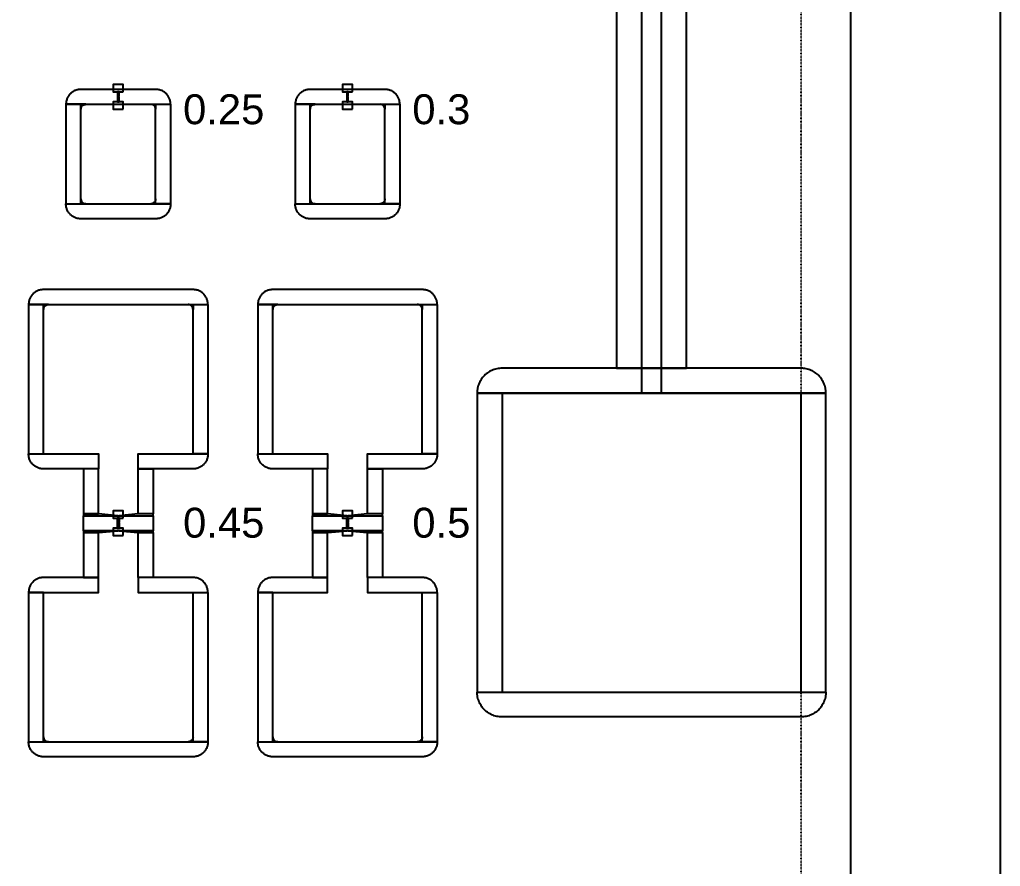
# Model space of a CAD drawing. Extents: x 100 to 6900, y 100 to 6900.
# Drawn here: x 4932 to 6900, y 1800 to 3500 of the extents above; entities that cross this region are included whole.
import ezdxf

# ---------------------------------------------------------------- set-up
doc = ezdxf.new("R2010")
doc.units = 0
doc.linetypes.add('DOT', pattern=[0.2, 0, -0.2])
doc.layers.get('0').update_dxf_attribs({"linetype": 'CONTINUOUS'})
for name, color, linetype in [('BASEMETAL', 4, 'CONTINUOUS'), ('DICEGRID', 3, 'CONTINUOUS'), ('FRAME', 8, 'CONTINUOUS'), ('JUNCTION', 1, 'CONTINUOUS'), ('MARKERS', 2, 'CONTINUOUS'), ('SECONDLAYER', 6, 'CONTINUOUS'), ('UNDERCUT', 2, 'CONTINUOUS')]:
    doc.layers.add(name, color=color, linetype=linetype)
doc.styles.get("Standard").update_dxf_attribs({"font": 'arial.ttf'})

# ---------------------------------------------------------------- blocks, each defined once
blk = doc.blocks.new('CHIP_JARRAY')
for points in [[(6170, 2700), (6170, 4100), (6030, 4100), (6030, 2700)], [(5030, 3230), (5135, 3230), (5135, 3230), (5135, 3231.6), (5134.8, 3233.1), (5134.6, 3234.7), (5134.3, 3236.2), (5134, 3237.8), (5133.5, 3239.3), (5133, 3240.8), (5132.4, 3242.2), (5131.7, 3243.6), (5131, 3245), (5130.2, 3246.3), (5129.3, 3247.6), (5128.3, 3248.9), (5127.3, 3250.1), (5126.2, 3251.2), (5125.1, 3252.3), (5123.9, 3253.3), (5122.6, 3254.3), (5121.3, 3255.2), (5120, 3256), (5118.6, 3256.7), (5117.2, 3257.4), (5115.8, 3258), (5114.3, 3258.5), (5112.8, 3259), (5111.2, 3259.3), (5109.7, 3259.6), (5108.1, 3259.8), (5106.6, 3260), (5105, 3260), (4955, 3260), (4953.4, 3260), (4951.9, 3259.8), (4950.3, 3259.6), (4948.8, 3259.3), (4947.2, 3259), (4945.7, 3258.5), (4944.2, 3258), (4942.8, 3257.4), (4941.4, 3256.7), (4940, 3256), (4938.7, 3255.2), (4937.4, 3254.3), (4936.1, 3253.3), (4934.9, 3252.3), (4933.8, 3251.2), (4932.7, 3250.1), (4931.7, 3248.9), (4930.7, 3247.6), (4929.8, 3246.3), (4929, 3245), (4928.3, 3243.6), (4927.6, 3242.2), (4927, 3240.8), (4926.5, 3239.3), (4926, 3237.8), (4925.7, 3236.2), (4925.4, 3234.7), (4925.2, 3233.1), (4925, 3231.6), (4925, 3230), (4925, 3230)], [(5490, 3230), (5595, 3230), (5595, 3230), (5595, 3231.6), (5594.8, 3233.1), (5594.6, 3234.7), (5594.3, 3236.2), (5594, 3237.8), (5593.5, 3239.3), (5593, 3240.8), (5592.4, 3242.2), (5591.7, 3243.6), (5591, 3245), (5590.2, 3246.3), (5589.3, 3247.6), (5588.3, 3248.9), (5587.3, 3250.1), (5586.2, 3251.2), (5585.1, 3252.3), (5583.9, 3253.3), (5582.6, 3254.3), (5581.3, 3255.2), (5580, 3256), (5578.6, 3256.7), (5577.2, 3257.4), (5575.8, 3258), (5574.3, 3258.5), (5572.8, 3259), (5571.2, 3259.3), (5569.7, 3259.6), (5568.1, 3259.8), (5566.6, 3260), (5565, 3260), (5415, 3260), (5413.4, 3260), (5411.9, 3259.8), (5410.3, 3259.6), (5408.8, 3259.3), (5407.2, 3259), (5405.7, 3258.5), (5404.2, 3258), (5402.8, 3257.4), (5401.4, 3256.7), (5400, 3256), (5398.7, 3255.2), (5397.4, 3254.3), (5396.1, 3253.3), (5394.9, 3252.3), (5393.8, 3251.2), (5392.7, 3250.1), (5391.7, 3248.9), (5390.7, 3247.6), (5389.8, 3246.3), (5389, 3245), (5388.3, 3243.6), (5387.6, 3242.2), (5387, 3240.8), (5386.5, 3239.3), (5386, 3237.8), (5385.7, 3236.2), (5385.4, 3234.7), (5385.2, 3233.1), (5385, 3231.6), (5385, 3230), (5385, 3230)], [(4955, 3030), (4955, 3230), (4925, 3230), (4925, 3030)], [(4955, 3230), (4955, 3220), (4955.1, 3221), (4955.2, 3222.1), (4955.5, 3223.1), (4955.9, 3224.1), (4956.3, 3225), (4956.9, 3225.9), (4957.6, 3226.7), (4958.3, 3227.4), (4959.1, 3228.1), (4960, 3228.7), (4960.9, 3229.1), (4961.9, 3229.5), (4962.9, 3229.8), (4964, 3229.9), (4965, 3230)], [(5105, 3230), (5105, 3220), (5104.9, 3221), (5104.8, 3222.1), (5104.5, 3223.1), (5104.1, 3224.1), (5103.7, 3225), (5103.1, 3225.9), (5102.4, 3226.7), (5101.7, 3227.4), (5100.9, 3228.1), (5100, 3228.7), (5099.1, 3229.1), (5098.1, 3229.5), (5097.1, 3229.8), (5096, 3229.9), (5095, 3230)], [(5105, 3030), (5105, 3230), (5135, 3230), (5135, 3030)], [(5415, 3030), (5415, 3230), (5385, 3230), (5385, 3030)], [(5415, 3230), (5415, 3220), (5415.1, 3221), (5415.2, 3222.1), (5415.5, 3223.1), (5415.9, 3224.1), (5416.3, 3225), (5416.9, 3225.9), (5417.6, 3226.7), (5418.3, 3227.4), (5419.1, 3228.1), (5420, 3228.7), (5420.9, 3229.1), (5421.9, 3229.5), (5422.9, 3229.8), (5424, 3229.9), (5425, 3230)], [(5565, 3230), (5565, 3220), (5564.9, 3221), (5564.8, 3222.1), (5564.5, 3223.1), (5564.1, 3224.1), (5563.7, 3225), (5563.1, 3225.9), (5562.4, 3226.7), (5561.7, 3227.4), (5560.9, 3228.1), (5560, 3228.7), (5559.1, 3229.1), (5558.1, 3229.5), (5557.1, 3229.8), (5556, 3229.9), (5555, 3230)], [(5565, 3030), (5565, 3230), (5595, 3230), (5595, 3030)], [(4955, 3030), (4955, 3040), (4955.1, 3039), (4955.2, 3037.9), (4955.5, 3036.9), (4955.9, 3035.9), (4956.3, 3035), (4956.9, 3034.1), (4957.6, 3033.3), (4958.3, 3032.6), (4959.1, 3031.9), (4960, 3031.3), (4960.9, 3030.9), (4961.9, 3030.5), (4962.9, 3030.2), (4964, 3030.1), (4965, 3030)], [(5105, 3030), (5105, 3040), (5104.9, 3039), (5104.8, 3037.9), (5104.5, 3036.9), (5104.1, 3035.9), (5103.7, 3035), (5103.1, 3034.1), (5102.4, 3033.3), (5101.7, 3032.6), (5100.9, 3031.9), (5100, 3031.3), (5099.1, 3030.9), (5098.1, 3030.5), (5097.1, 3030.2), (5096, 3030.1), (5095, 3030)], [(5415, 3030), (5415, 3040), (5415.1, 3039), (5415.2, 3037.9), (5415.5, 3036.9), (5415.9, 3035.9), (5416.3, 3035), (5416.9, 3034.1), (5417.6, 3033.3), (5418.3, 3032.6), (5419.1, 3031.9), (5420, 3031.3), (5420.9, 3030.9), (5421.9, 3030.5), (5422.9, 3030.2), (5424, 3030.1), (5425, 3030)], [(5565, 3030), (5565, 3040), (5564.9, 3039), (5564.8, 3037.9), (5564.5, 3036.9), (5564.1, 3035.9), (5563.7, 3035), (5563.1, 3034.1), (5562.4, 3033.3), (5561.7, 3032.6), (5560.9, 3031.9), (5560, 3031.3), (5559.1, 3030.9), (5558.1, 3030.5), (5557.1, 3030.2), (5556, 3030.1), (5555, 3030)], [(5030, 3030), (5135, 3030), (5135, 3030), (5135, 3028.4), (5134.8, 3026.9), (5134.6, 3025.3), (5134.3, 3023.8), (5134, 3022.2), (5133.5, 3020.7), (5133, 3019.2), (5132.4, 3017.8), (5131.7, 3016.4), (5131, 3015), (5130.2, 3013.7), (5129.3, 3012.4), (5128.3, 3011.1), (5127.3, 3009.9), (5126.2, 3008.8), (5125.1, 3007.7), (5123.9, 3006.7), (5122.6, 3005.7), (5121.3, 3004.8), (5120, 3004), (5118.6, 3003.3), (5117.2, 3002.6), (5115.8, 3002), (5114.3, 3001.5), (5112.8, 3001), (5111.2, 3000.7), (5109.7, 3000.4), (5108.1, 3000.2), (5106.6, 3000), (5105, 3000), (4955, 3000), (4953.4, 3000), (4951.9, 3000.2), (4950.3, 3000.4), (4948.8, 3000.7), (4947.2, 3001), (4945.7, 3001.5), (4944.2, 3002), (4942.8, 3002.6), (4941.4, 3003.3), (4940, 3004), (4938.7, 3004.8), (4937.4, 3005.7), (4936.1, 3006.7), (4934.9, 3007.7), (4933.8, 3008.8), (4932.7, 3009.9), (4931.7, 3011.1), (4930.7, 3012.4), (4929.8, 3013.7), (4929, 3015), (4928.3, 3016.4), (4927.6, 3017.8), (4927, 3019.2), (4926.5, 3020.7), (4926, 3022.2), (4925.7, 3023.8), (4925.4, 3025.3), (4925.2, 3026.9), (4925, 3028.4), (4925, 3030), (4925, 3030)], [(5490, 3030), (5595, 3030), (5595, 3030), (5595, 3028.4), (5594.8, 3026.9), (5594.6, 3025.3), (5594.3, 3023.8), (5594, 3022.2), (5593.5, 3020.7), (5593, 3019.2), (5592.4, 3017.8), (5591.7, 3016.4), (5591, 3015), (5590.2, 3013.7), (5589.3, 3012.4), (5588.3, 3011.1), (5587.3, 3009.9), (5586.2, 3008.8), (5585.1, 3007.7), (5583.9, 3006.7), (5582.6, 3005.7), (5581.3, 3004.8), (5580, 3004), (5578.6, 3003.3), (5577.2, 3002.6), (5575.8, 3002), (5574.3, 3001.5), (5572.8, 3001), (5571.2, 3000.7), (5569.7, 3000.4), (5568.1, 3000.2), (5566.6, 3000), (5565, 3000), (5415, 3000), (5413.4, 3000), (5411.9, 3000.2), (5410.3, 3000.4), (5408.8, 3000.7), (5407.2, 3001), (5405.7, 3001.5), (5404.2, 3002), (5402.8, 3002.6), (5401.4, 3003.3), (5400, 3004), (5398.7, 3004.8), (5397.4, 3005.7), (5396.1, 3006.7), (5394.9, 3007.7), (5393.8, 3008.8), (5392.7, 3009.9), (5391.7, 3011.1), (5390.7, 3012.4), (5389.8, 3013.7), (5389, 3015), (5388.3, 3016.4), (5387.6, 3017.8), (5387, 3019.2), (5386.5, 3020.7), (5386, 3022.2), (5385.7, 3023.8), (5385.4, 3025.3), (5385.2, 3026.9), (5385, 3028.4), (5385, 3030), (5385, 3030)], [(5030, 2828), (5210, 2828), (5210, 2828), (5210, 2829.6), (5209.8, 2831.1), (5209.6, 2832.7), (5209.3, 2834.2), (5209, 2835.8), (5208.5, 2837.3), (5208, 2838.8), (5207.4, 2840.2), (5206.7, 2841.6), (5206, 2843), (5205.2, 2844.3), (5204.3, 2845.6), (5203.3, 2846.9), (5202.3, 2848.1), (5201.2, 2849.2), (5200.1, 2850.3), (5198.9, 2851.3), (5197.6, 2852.3), (5196.3, 2853.2), (5195, 2854), (5193.6, 2854.7), (5192.2, 2855.4), (5190.8, 2856), (5189.3, 2856.5), (5187.8, 2857), (5186.2, 2857.3), (5184.7, 2857.6), (5183.1, 2857.8), (5181.6, 2858), (5180, 2858), (4880, 2858), (4878.4, 2858), (4876.9, 2857.8), (4875.3, 2857.6), (4873.8, 2857.3), (4872.2, 2857), (4870.7, 2856.5), (4869.2, 2856), (4867.8, 2855.4), (4866.4, 2854.7), (4865, 2854), (4863.7, 2853.2), (4862.4, 2852.3), (4861.1, 2851.3), (4859.9, 2850.3), (4858.8, 2849.2), (4857.7, 2848.1), (4856.7, 2846.9), (4855.7, 2845.6), (4854.8, 2844.3), (4854, 2843), (4853.3, 2841.6), (4852.6, 2840.2), (4852, 2838.8), (4851.5, 2837.3), (4851, 2835.8), (4850.7, 2834.2), (4850.4, 2832.7), (4850.2, 2831.1), (4850, 2829.6), (4850, 2828), (4850, 2828)], [(5490, 2828), (5670, 2828), (5670, 2828), (5670, 2829.6), (5669.8, 2831.1), (5669.6, 2832.7), (5669.3, 2834.2), (5669, 2835.8), (5668.5, 2837.3), (5668, 2838.8), (5667.4, 2840.2), (5666.7, 2841.6), (5666, 2843), (5665.2, 2844.3), (5664.3, 2845.6), (5663.3, 2846.9), (5662.3, 2848.1), (5661.2, 2849.2), (5660.1, 2850.3), (5658.9, 2851.3), (5657.6, 2852.3), (5656.3, 2853.2), (5655, 2854), (5653.6, 2854.7), (5652.2, 2855.4), (5650.8, 2856), (5649.3, 2856.5), (5647.8, 2857), (5646.2, 2857.3), (5644.7, 2857.6), (5643.1, 2857.8), (5641.6, 2858), (5640, 2858), (5340, 2858), (5338.4, 2858), (5336.9, 2857.8), (5335.3, 2857.6), (5333.8, 2857.3), (5332.2, 2857), (5330.7, 2856.5), (5329.2, 2856), (5327.8, 2855.4), (5326.4, 2854.7), (5325, 2854), (5323.7, 2853.2), (5322.4, 2852.3), (5321.1, 2851.3), (5319.9, 2850.3), (5318.8, 2849.2), (5317.7, 2848.1), (5316.7, 2846.9), (5315.7, 2845.6), (5314.8, 2844.3), (5314, 2843), (5313.3, 2841.6), (5312.6, 2840.2), (5312, 2838.8), (5311.5, 2837.3), (5311, 2835.8), (5310.7, 2834.2), (5310.4, 2832.7), (5310.2, 2831.1), (5310, 2829.6), (5310, 2828), (5310, 2828)], [(4880, 2528), (4880, 2828), (4850, 2828), (4850, 2528)], [(4880, 2828), (4880, 2818), (4880.1, 2819), (4880.2, 2820.1), (4880.5, 2821.1), (4880.9, 2822.1), (4881.3, 2823), (4881.9, 2823.9), (4882.6, 2824.7), (4883.3, 2825.4), (4884.1, 2826.1), (4885, 2826.7), (4885.9, 2827.1), (4886.9, 2827.5), (4887.9, 2827.8), (4889, 2827.9), (4890, 2828)], [(5180, 2828), (5180, 2818), (5179.9, 2819), (5179.8, 2820.1), (5179.5, 2821.1), (5179.1, 2822.1), (5178.7, 2823), (5178.1, 2823.9), (5177.4, 2824.7), (5176.7, 2825.4), (5175.9, 2826.1), (5175, 2826.7), (5174.1, 2827.1), (5173.1, 2827.5), (5172.1, 2827.8), (5171, 2827.9), (5170, 2828)], [(5180, 2528), (5180, 2828), (5210, 2828), (5210, 2528)], [(5340, 2528), (5340, 2828), (5310, 2828), (5310, 2528)], [(5340, 2828), (5340, 2818), (5340.1, 2819), (5340.2, 2820.1), (5340.5, 2821.1), (5340.9, 2822.1), (5341.3, 2823), (5341.9, 2823.9), (5342.6, 2824.7), (5343.3, 2825.4), (5344.1, 2826.1), (5345, 2826.7), (5345.9, 2827.1), (5346.9, 2827.5), (5347.9, 2827.8), (5349, 2827.9), (5350, 2828)], [(5640, 2828), (5640, 2818), (5639.9, 2819), (5639.8, 2820.1), (5639.5, 2821.1), (5639.1, 2822.1), (5638.7, 2823), (5638.1, 2823.9), (5637.4, 2824.7), (5636.7, 2825.4), (5635.9, 2826.1), (5635, 2826.7), (5634.1, 2827.1), (5633.1, 2827.5), (5632.1, 2827.8), (5631, 2827.9), (5630, 2828)], [(5640, 2528), (5640, 2828), (5670, 2828), (5670, 2528)], [(6100, 2650), (6450, 2650), (6450, 2650), (6449.9, 2652.6), (6449.7, 2655.2), (6449.4, 2657.8), (6448.9, 2660.4), (6448.3, 2662.9), (6447.6, 2665.5), (6446.7, 2667.9), (6445.7, 2670.3), (6444.6, 2672.7), (6443.3, 2675), (6441.9, 2677.2), (6440.5, 2679.4), (6438.9, 2681.5), (6437.2, 2683.5), (6435.4, 2685.4), (6433.5, 2687.2), (6431.5, 2688.9), (6429.4, 2690.5), (6427.2, 2691.9), (6425, 2693.3), (6422.7, 2694.6), (6420.3, 2695.7), (6417.9, 2696.7), (6415.5, 2697.6), (6412.9, 2698.3), (6410.4, 2698.9), (6407.8, 2699.4), (6405.2, 2699.7), (6402.6, 2699.9), (6400, 2700), (5800, 2700), (5797.4, 2699.9), (5794.8, 2699.7), (5792.2, 2699.4), (5789.6, 2698.9), (5787.1, 2698.3), (5784.5, 2697.6), (5782.1, 2696.7), (5779.7, 2695.7), (5777.3, 2694.6), (5775, 2693.3), (5772.8, 2691.9), (5770.6, 2690.5), (5768.5, 2688.9), (5766.5, 2687.2), (5764.6, 2685.4), (5762.8, 2683.5), (5761.1, 2681.5), (5759.5, 2679.4), (5758.1, 2677.2), (5756.7, 2675), (5755.4, 2672.7), (5754.3, 2670.3), (5753.3, 2667.9), (5752.4, 2665.5), (5751.7, 2662.9), (5751.1, 2660.4), (5750.6, 2657.8), (5750.3, 2655.2), (5750.1, 2652.6), (5750, 2650), (5750, 2650)], [(6450, 2050), (6450, 2650), (5750, 2650), (5750, 2050)], [(4920, 2528), (4990, 2528), (4990, 2498), (4880, 2498), (4878.4, 2498), (4876.9, 2498.2), (4875.3, 2498.4), (4873.8, 2498.7), (4872.2, 2499), (4870.7, 2499.5), (4869.2, 2500), (4867.8, 2500.6), (4866.4, 2501.3), (4865, 2502), (4863.7, 2502.8), (4862.4, 2503.7), (4861.1, 2504.7), (4859.9, 2505.7), (4858.8, 2506.8), (4857.7, 2507.9), (4856.7, 2509.1), (4855.7, 2510.4), (4854.8, 2511.7), (4854, 2513), (4853.3, 2514.4), (4852.6, 2515.8), (4852, 2517.2), (4851.5, 2518.7), (4851, 2520.2), (4850.7, 2521.8), (4850.4, 2523.3), (4850.2, 2524.9), (4850, 2526.4), (4850, 2528), (4850, 2528)], [(5140, 2528), (5210, 2528), (5210, 2528), (5210, 2526.4), (5209.8, 2524.9), (5209.6, 2523.3), (5209.3, 2521.8), (5209, 2520.2), (5208.5, 2518.7), (5208, 2517.2), (5207.4, 2515.8), (5206.7, 2514.4), (5206, 2513), (5205.2, 2511.7), (5204.3, 2510.4), (5203.3, 2509.1), (5202.3, 2507.9), (5201.2, 2506.8), (5200.1, 2505.7), (5198.9, 2504.7), (5197.6, 2503.7), (5196.3, 2502.8), (5195, 2502), (5193.6, 2501.3), (5192.2, 2500.6), (5190.8, 2500), (5189.3, 2499.5), (5187.8, 2499), (5186.2, 2498.7), (5184.7, 2498.4), (5183.1, 2498.2), (5181.6, 2498), (5180, 2498), (5070, 2498), (5070, 2528)], [(5380, 2528), (5450, 2528), (5450, 2498), (5340, 2498), (5338.4, 2498), (5336.9, 2498.2), (5335.3, 2498.4), (5333.8, 2498.7), (5332.2, 2499), (5330.7, 2499.5), (5329.2, 2500), (5327.8, 2500.6), (5326.4, 2501.3), (5325, 2502), (5323.7, 2502.8), (5322.4, 2503.7), (5321.1, 2504.7), (5319.9, 2505.7), (5318.8, 2506.8), (5317.7, 2507.9), (5316.7, 2509.1), (5315.7, 2510.4), (5314.8, 2511.7), (5314, 2513), (5313.3, 2514.4), (5312.6, 2515.8), (5312, 2517.2), (5311.5, 2518.7), (5311, 2520.2), (5310.7, 2521.8), (5310.4, 2523.3), (5310.2, 2524.9), (5310, 2526.4), (5310, 2528), (5310, 2528)], [(5600, 2528), (5670, 2528), (5670, 2528), (5670, 2526.4), (5669.8, 2524.9), (5669.6, 2523.3), (5669.3, 2521.8), (5669, 2520.2), (5668.5, 2518.7), (5668, 2517.2), (5667.4, 2515.8), (5666.7, 2514.4), (5666, 2513), (5665.2, 2511.7), (5664.3, 2510.4), (5663.3, 2509.1), (5662.3, 2507.9), (5661.2, 2506.8), (5660.1, 2505.7), (5658.9, 2504.7), (5657.6, 2503.7), (5656.3, 2502.8), (5655, 2502), (5653.6, 2501.3), (5652.2, 2500.6), (5650.8, 2500), (5649.3, 2499.5), (5647.8, 2499), (5646.2, 2498.7), (5644.7, 2498.4), (5643.1, 2498.2), (5641.6, 2498), (5640, 2498), (5530, 2498), (5530, 2528)], [(4990, 2408), (4990, 2498), (4960, 2498), (4960, 2408)], [(5070, 2408), (5070, 2498), (5100, 2498), (5100, 2408)], [(5450, 2408), (5450, 2498), (5420, 2498), (5420, 2408)], [(5530, 2408), (5530, 2498), (5560, 2498), (5560, 2408)], [(5029, 2404), (4990, 2408), (4960, 2408), (4960, 2404)], [(5100, 2404), (5100, 2374), (4960, 2374), (4960, 2404)], [(5100, 2404), (5100, 2408), (5070, 2408), (5031, 2404)], [(5489, 2404), (5450, 2408), (5420, 2408), (5420, 2404)], [(5560, 2404), (5560, 2374), (5420, 2374), (5420, 2404)], [(5560, 2404), (5560, 2408), (5530, 2408), (5491, 2404)], [(4990, 2370), (5029, 2374), (4960, 2374), (4960, 2370)], [(4990, 2280), (4990, 2370), (4960, 2370), (4960, 2280)], [(5100, 2370), (5100, 2374), (5031, 2374), (5070, 2370)], [(5070, 2280), (5070, 2370), (5100, 2370), (5100, 2280)], [(5450, 2370), (5489, 2374), (5420, 2374), (5420, 2370)], [(5450, 2280), (5450, 2370), (5420, 2370), (5420, 2280)], [(5560, 2370), (5560, 2374), (5491, 2374), (5530, 2370)], [(5530, 2280), (5530, 2370), (5560, 2370), (5560, 2280)], [(4920, 2250), (4990, 2250), (4990, 2280), (4880, 2280), (4878.4, 2280), (4876.9, 2279.8), (4875.3, 2279.6), (4873.8, 2279.3), (4872.2, 2279), (4870.7, 2278.5), (4869.2, 2278), (4867.8, 2277.4), (4866.4, 2276.7), (4865, 2276), (4863.7, 2275.2), (4862.4, 2274.3), (4861.1, 2273.3), (4859.9, 2272.3), (4858.8, 2271.2), (4857.7, 2270.1), (4856.7, 2268.9), (4855.7, 2267.6), (4854.8, 2266.3), (4854, 2265), (4853.3, 2263.6), (4852.6, 2262.2), (4852, 2260.8), (4851.5, 2259.3), (4851, 2257.8), (4850.7, 2256.2), (4850.4, 2254.7), (4850.2, 2253.1), (4850, 2251.6), (4850, 2250), (4850, 2250)], [(5140, 2250), (5210, 2250), (5210, 2250), (5210, 2251.6), (5209.8, 2253.1), (5209.6, 2254.7), (5209.3, 2256.2), (5209, 2257.8), (5208.5, 2259.3), (5208, 2260.8), (5207.4, 2262.2), (5206.7, 2263.6), (5206, 2265), (5205.2, 2266.3), (5204.3, 2267.6), (5203.3, 2268.9), (5202.3, 2270.1), (5201.2, 2271.2), (5200.1, 2272.3), (5198.9, 2273.3), (5197.6, 2274.3), (5196.3, 2275.2), (5195, 2276), (5193.6, 2276.7), (5192.2, 2277.4), (5190.8, 2278), (5189.3, 2278.5), (5187.8, 2279), (5186.2, 2279.3), (5184.7, 2279.6), (5183.1, 2279.8), (5181.6, 2280), (5180, 2280), (5070, 2280), (5070, 2250)], [(5380, 2250), (5450, 2250), (5450, 2280), (5340, 2280), (5338.4, 2280), (5336.9, 2279.8), (5335.3, 2279.6), (5333.8, 2279.3), (5332.2, 2279), (5330.7, 2278.5), (5329.2, 2278), (5327.8, 2277.4), (5326.4, 2276.7), (5325, 2276), (5323.7, 2275.2), (5322.4, 2274.3), (5321.1, 2273.3), (5319.9, 2272.3), (5318.8, 2271.2), (5317.7, 2270.1), (5316.7, 2268.9), (5315.7, 2267.6), (5314.8, 2266.3), (5314, 2265), (5313.3, 2263.6), (5312.6, 2262.2), (5312, 2260.8), (5311.5, 2259.3), (5311, 2257.8), (5310.7, 2256.2), (5310.4, 2254.7), (5310.2, 2253.1), (5310, 2251.6), (5310, 2250), (5310, 2250)], [(5600, 2250), (5670, 2250), (5670, 2250), (5670, 2251.6), (5669.8, 2253.1), (5669.6, 2254.7), (5669.3, 2256.2), (5669, 2257.8), (5668.5, 2259.3), (5668, 2260.8), (5667.4, 2262.2), (5666.7, 2263.6), (5666, 2265), (5665.2, 2266.3), (5664.3, 2267.6), (5663.3, 2268.9), (5662.3, 2270.1), (5661.2, 2271.2), (5660.1, 2272.3), (5658.9, 2273.3), (5657.6, 2274.3), (5656.3, 2275.2), (5655, 2276), (5653.6, 2276.7), (5652.2, 2277.4), (5650.8, 2278), (5649.3, 2278.5), (5647.8, 2279), (5646.2, 2279.3), (5644.7, 2279.6), (5643.1, 2279.8), (5641.6, 2280), (5640, 2280), (5530, 2280), (5530, 2250)], [(4880, 1950), (4880, 2250), (4850, 2250), (4850, 1950)], [(5180, 1950), (5180, 2250), (5210, 2250), (5210, 1950)], [(5340, 1950), (5340, 2250), (5310, 2250), (5310, 1950)], [(5640, 1950), (5640, 2250), (5670, 2250), (5670, 1950)], [(6100, 2050), (6450, 2050), (6450, 2050), (6449.9, 2047.4), (6449.7, 2044.8), (6449.4, 2042.2), (6448.9, 2039.6), (6448.3, 2037.1), (6447.6, 2034.5), (6446.7, 2032.1), (6445.7, 2029.7), (6444.6, 2027.3), (6443.3, 2025), (6441.9, 2022.8), (6440.5, 2020.6), (6438.9, 2018.5), (6437.2, 2016.5), (6435.4, 2014.6), (6433.5, 2012.8), (6431.5, 2011.1), (6429.4, 2009.5), (6427.2, 2008.1), (6425, 2006.7), (6422.7, 2005.4), (6420.3, 2004.3), (6417.9, 2003.3), (6415.5, 2002.4), (6412.9, 2001.7), (6410.4, 2001.1), (6407.8, 2000.6), (6405.2, 2000.3), (6402.6, 2000.1), (6400, 2000), (5800, 2000), (5797.4, 2000.1), (5794.8, 2000.3), (5792.2, 2000.6), (5789.6, 2001.1), (5787.1, 2001.7), (5784.5, 2002.4), (5782.1, 2003.3), (5779.7, 2004.3), (5777.3, 2005.4), (5775, 2006.7), (5772.8, 2008.1), (5770.6, 2009.5), (5768.5, 2011.1), (5766.5, 2012.8), (5764.6, 2014.6), (5762.8, 2016.5), (5761.1, 2018.5), (5759.5, 2020.6), (5758.1, 2022.8), (5756.7, 2025), (5755.4, 2027.3), (5754.3, 2029.7), (5753.3, 2032.1), (5752.4, 2034.5), (5751.7, 2037.1), (5751.1, 2039.6), (5750.6, 2042.2), (5750.3, 2044.8), (5750.1, 2047.4), (5750, 2050), (5750, 2050)], [(5030, 1950), (5210, 1950), (5210, 1950), (5210, 1948.4), (5209.8, 1946.9), (5209.6, 1945.3), (5209.3, 1943.8), (5209, 1942.2), (5208.5, 1940.7), (5208, 1939.2), (5207.4, 1937.8), (5206.7, 1936.4), (5206, 1935), (5205.2, 1933.7), (5204.3, 1932.4), (5203.3, 1931.1), (5202.3, 1929.9), (5201.2, 1928.8), (5200.1, 1927.7), (5198.9, 1926.7), (5197.6, 1925.7), (5196.3, 1924.8), (5195, 1924), (5193.6, 1923.3), (5192.2, 1922.6), (5190.8, 1922), (5189.3, 1921.5), (5187.8, 1921), (5186.2, 1920.7), (5184.7, 1920.4), (5183.1, 1920.2), (5181.6, 1920), (5180, 1920), (4880, 1920), (4878.4, 1920), (4876.9, 1920.2), (4875.3, 1920.4), (4873.8, 1920.7), (4872.2, 1921), (4870.7, 1921.5), (4869.2, 1922), (4867.8, 1922.6), (4866.4, 1923.3), (4865, 1924), (4863.7, 1924.8), (4862.4, 1925.7), (4861.1, 1926.7), (4859.9, 1927.7), (4858.8, 1928.8), (4857.7, 1929.9), (4856.7, 1931.1), (4855.7, 1932.4), (4854.8, 1933.7), (4854, 1935), (4853.3, 1936.4), (4852.6, 1937.8), (4852, 1939.2), (4851.5, 1940.7), (4851, 1942.2), (4850.7, 1943.8), (4850.4, 1945.3), (4850.2, 1946.9), (4850, 1948.4), (4850, 1950), (4850, 1950)], [(4880, 1950), (4880, 1960), (4880.1, 1959), (4880.2, 1957.9), (4880.5, 1956.9), (4880.9, 1955.9), (4881.3, 1955), (4881.9, 1954.1), (4882.6, 1953.3), (4883.3, 1952.6), (4884.1, 1951.9), (4885, 1951.3), (4885.9, 1950.9), (4886.9, 1950.5), (4887.9, 1950.2), (4889, 1950.1), (4890, 1950)], [(5180, 1950), (5180, 1960), (5179.9, 1959), (5179.8, 1957.9), (5179.5, 1956.9), (5179.1, 1955.9), (5178.7, 1955), (5178.1, 1954.1), (5177.4, 1953.3), (5176.7, 1952.6), (5175.9, 1951.9), (5175, 1951.3), (5174.1, 1950.9), (5173.1, 1950.5), (5172.1, 1950.2), (5171, 1950.1), (5170, 1950)], [(5490, 1950), (5670, 1950), (5670, 1950), (5670, 1948.4), (5669.8, 1946.9), (5669.6, 1945.3), (5669.3, 1943.8), (5669, 1942.2), (5668.5, 1940.7), (5668, 1939.2), (5667.4, 1937.8), (5666.7, 1936.4), (5666, 1935), (5665.2, 1933.7), (5664.3, 1932.4), (5663.3, 1931.1), (5662.3, 1929.9), (5661.2, 1928.8), (5660.1, 1927.7), (5658.9, 1926.7), (5657.6, 1925.7), (5656.3, 1924.8), (5655, 1924), (5653.6, 1923.3), (5652.2, 1922.6), (5650.8, 1922), (5649.3, 1921.5), (5647.8, 1921), (5646.2, 1920.7), (5644.7, 1920.4), (5643.1, 1920.2), (5641.6, 1920), (5640, 1920), (5340, 1920), (5338.4, 1920), (5336.9, 1920.2), (5335.3, 1920.4), (5333.8, 1920.7), (5332.2, 1921), (5330.7, 1921.5), (5329.2, 1922), (5327.8, 1922.6), (5326.4, 1923.3), (5325, 1924), (5323.7, 1924.8), (5322.4, 1925.7), (5321.1, 1926.7), (5319.9, 1927.7), (5318.8, 1928.8), (5317.7, 1929.9), (5316.7, 1931.1), (5315.7, 1932.4), (5314.8, 1933.7), (5314, 1935), (5313.3, 1936.4), (5312.6, 1937.8), (5312, 1939.2), (5311.5, 1940.7), (5311, 1942.2), (5310.7, 1943.8), (5310.4, 1945.3), (5310.2, 1946.9), (5310, 1948.4), (5310, 1950), (5310, 1950)], [(5340, 1950), (5340, 1960), (5340.1, 1959), (5340.2, 1957.9), (5340.5, 1956.9), (5340.9, 1955.9), (5341.3, 1955), (5341.9, 1954.1), (5342.6, 1953.3), (5343.3, 1952.6), (5344.1, 1951.9), (5345, 1951.3), (5345.9, 1950.9), (5346.9, 1950.5), (5347.9, 1950.2), (5349, 1950.1), (5350, 1950)], [(5640, 1950), (5640, 1960), (5639.9, 1959), (5639.8, 1957.9), (5639.5, 1956.9), (5639.1, 1955.9), (5638.7, 1955), (5638.1, 1954.1), (5637.4, 1953.3), (5636.7, 1952.6), (5635.9, 1951.9), (5635, 1951.3), (5634.1, 1950.9), (5633.1, 1950.5), (5632.1, 1950.2), (5631, 1950.1), (5630, 1950)]]:
    blk.add_lwpolyline(points, close=True)
at = {"layer": 'DICEGRID'}
blk.add_lwpolyline([(300, 300), (6500, 300), (6500, 6500), (300, 6500)], close=True, dxfattribs=at)
at = {"layer": 'FRAME'}
blk.add_lwpolyline([(0, 0), (6800, 0), (6800, 6800), (0, 6800)], close=True, dxfattribs=at)
at = {"layer": 'FRAME', "linetype": 'DOT'}
blk.add_lwpolyline([(400, 400), (6400, 400), (6400, 6400), (400, 6400)], close=True, dxfattribs=at)
at = {"layer": 'JUNCTION'}
for points in [[(5040, 3255), (5040, 3270), (5020, 3270), (5020, 3255)], [(5500, 3255), (5500, 3270), (5480, 3270), (5480, 3255)], [(5031.5, 3246.5), (5031.5, 3255), (5028.5, 3255), (5028.5, 3246.5)], [(5491.5, 3246.5), (5491.5, 3255), (5488.5, 3255), (5488.5, 3246.5)], [(5040, 3220), (5040, 3235), (5020, 3235), (5020, 3220)], [(5031.5, 3244.5), (5030.1, 3245), (5029.9, 3245), (5028.5, 3244.5)], [(5031.5, 3235), (5031.5, 3244.5), (5028.5, 3244.5), (5028.5, 3235)], [(5030.1, 3245), (5030.1, 3246.4), (5029.9, 3246.4), (5029.9, 3245)], [(5500, 3220), (5500, 3235), (5480, 3235), (5480, 3220)], [(5491.5, 3244.5), (5490.1, 3245), (5489.9, 3245), (5488.5, 3244.5)], [(5491.5, 3235), (5491.5, 3244.5), (5488.5, 3244.5), (5488.5, 3235)], [(5490.1, 3245), (5490.1, 3246.4), (5489.9, 3246.4), (5489.9, 3245)], [(5040, 2399), (5040, 2414), (5020, 2414), (5020, 2399)], [(5500, 2399), (5500, 2414), (5480, 2414), (5480, 2399)], [(5031.5, 2390.5), (5031.5, 2399), (5028.5, 2399), (5028.5, 2390.5)], [(5031.5, 2388.5), (5030.2, 2389), (5029.8, 2389), (5028.5, 2388.5)], [(5031.5, 2379), (5031.5, 2388.5), (5028.5, 2388.5), (5028.5, 2379)], [(5030.2, 2389), (5030.2, 2390.4), (5029.8, 2390.4), (5029.8, 2389)], [(5491.5, 2390.5), (5491.5, 2399), (5488.5, 2399), (5488.5, 2390.5)], [(5491.5, 2388.5), (5490.2, 2389), (5489.8, 2389), (5488.5, 2388.5)], [(5491.5, 2379), (5491.5, 2388.5), (5488.5, 2388.5), (5488.5, 2379)], [(5490.2, 2389), (5490.2, 2390.4), (5489.8, 2390.4), (5489.8, 2389)], [(5040, 2364), (5040, 2379), (5020, 2379), (5020, 2364)], [(5500, 2364), (5500, 2379), (5480, 2379), (5480, 2364)]]:
    blk.add_lwpolyline(points, close=True, dxfattribs=at)
at = {"layer": 'JUNCTION2'}
for points in [[(6120, 2650), (6120, 4150), (6080, 4150), (6080, 2650)], [(6400, 2050), (6400, 2650), (5800, 2650), (5800, 2050)]]:
    blk.add_lwpolyline(points, close=True, dxfattribs=at)
at = {"layer": 'SECONDLAYER'}
for points in [[(5040, 2399), (5040, 2414), (5020, 2414), (5020, 2399)], [(5500, 2399), (5500, 2414), (5480, 2414), (5480, 2399)], [(5032.2, 2390.5), (5032.2, 2399), (5027.8, 2399), (5027.8, 2390.5)], [(5032.2, 2390.4), (5032.2, 2390.5), (5027.8, 2390.5), (5027.8, 2390.4)], [(5032.2, 2388.5), (5030.8, 2389), (5029.2, 2389), (5027.8, 2388.5)], [(5032.2, 2379), (5032.2, 2388.5), (5027.8, 2388.5), (5027.8, 2379)], [(5030.8, 2389), (5030.8, 2390.4), (5029.2, 2390.4), (5029.2, 2389)], [(5492.2, 2390.5), (5492.2, 2399), (5487.8, 2399), (5487.8, 2390.5)], [(5492.2, 2390.4), (5492.2, 2390.5), (5487.8, 2390.5), (5487.8, 2390.4)], [(5492.2, 2388.5), (5490.8, 2389), (5489.2, 2389), (5487.8, 2388.5)], [(5492.2, 2379), (5492.2, 2388.5), (5487.8, 2388.5), (5487.8, 2379)], [(5490.8, 2389), (5490.8, 2390.4), (5489.2, 2390.4), (5489.2, 2389)], [(5040, 2364), (5040, 2379), (5020, 2379), (5020, 2364)], [(5500, 2364), (5500, 2379), (5480, 2379), (5480, 2364)]]:
    blk.add_lwpolyline(points, close=True, dxfattribs=at)
at = {"layer": 'UNDERCUT'}
for points in [[(5031.5, 3246.4), (5031.5, 3246.5), (5028.5, 3246.5), (5028.5, 3246.4)], [(5491.5, 3246.4), (5491.5, 3246.5), (5488.5, 3246.5), (5488.5, 3246.4)], [(5031.5, 2390.4), (5031.5, 2390.5), (5028.5, 2390.5), (5028.5, 2390.4)], [(5491.5, 2390.4), (5491.5, 2390.5), (5488.5, 2390.5), (5488.5, 2390.4)]]:
    blk.add_lwpolyline(points, close=True, dxfattribs=at)
at = {"layer": 'MARKERS'}
for s, p in [('0.25', (5160, 3190)), ('0.3', (5620, 3190)), ('0.45', (5160, 2360)), ('0.5', (5620, 2360))]:
    blk.add_text(s, height=60, dxfattribs=at).set_placement(p)

msp = doc.modelspace()

# ---------------------------------------------------------------- block references
at = {"layer": 'BASEMETAL'}
msp.add_blockref('CHIP_JARRAY', (100, 100), dxfattribs=at)

doc.saveas('drawing.dxf')
